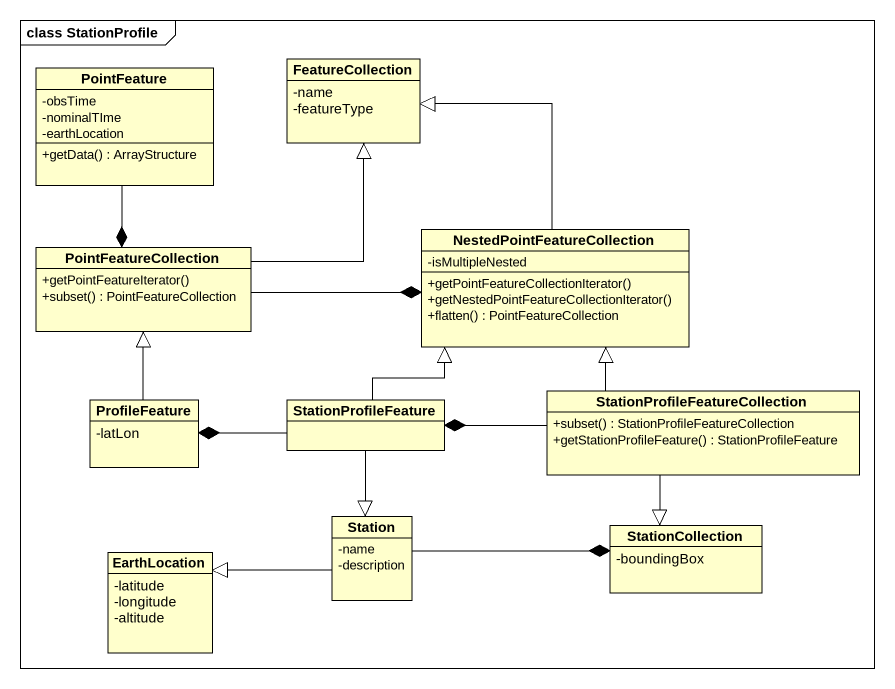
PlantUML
@startuml
mainframe class StationProfile
hide circle
hide empty members
skinparam classAttributeIconSize 0
class PointFeature {
  -obsTime
  -nominalTIme
  -earthLocation
  +getData() : ArrayStructure
}
class FeatureCollection {
  -name
  -featureType
}
class PointFeatureCollection {
  +getPointFeatureIterator()
  +subset() : PointFeatureCollection
}
class NestedPointFeatureCollection {
  -isMultipleNested
  +getPointFeatureCollectionIterator()
  +getNestedPointFeatureCollectionIterator()
  +flatten() : PointFeatureCollection
}
class ProfileFeature {
  -latLon
}
class StationProfileFeature
class "StationProfileFeatureCollection" as StationProfileFeatureCollect {
  +subset() : StationProfileFeatureCollection
  +getStationProfileFeature() : StationProfileFeature
}
class EarthLocation {
  -latitude
  -longitude
  -altitude
}
class Station {
  -name
  -description
}
class StationCollection {
  -boundingBox
}
PointFeature --* PointFeatureCollection
PointFeatureCollection -up-|> FeatureCollection
PointFeatureCollection -right-* NestedPointFeatureCollection
NestedPointFeatureCollection -up-|> FeatureCollection
ProfileFeature -up-|> PointFeatureCollection
ProfileFeature *-right- StationProfileFeature
StationProfileFeature -up-|> NestedPointFeatureCollection
StationProfileFeature *-right- StationProfileFeatureCollect
StationProfileFeature --|> Station
StationProfileFeatureCollect -up-|> NestedPointFeatureCollection
StationProfileFeatureCollect --|> StationCollection
Station -left-|> EarthLocation
Station -right-* StationCollection
@enduml
